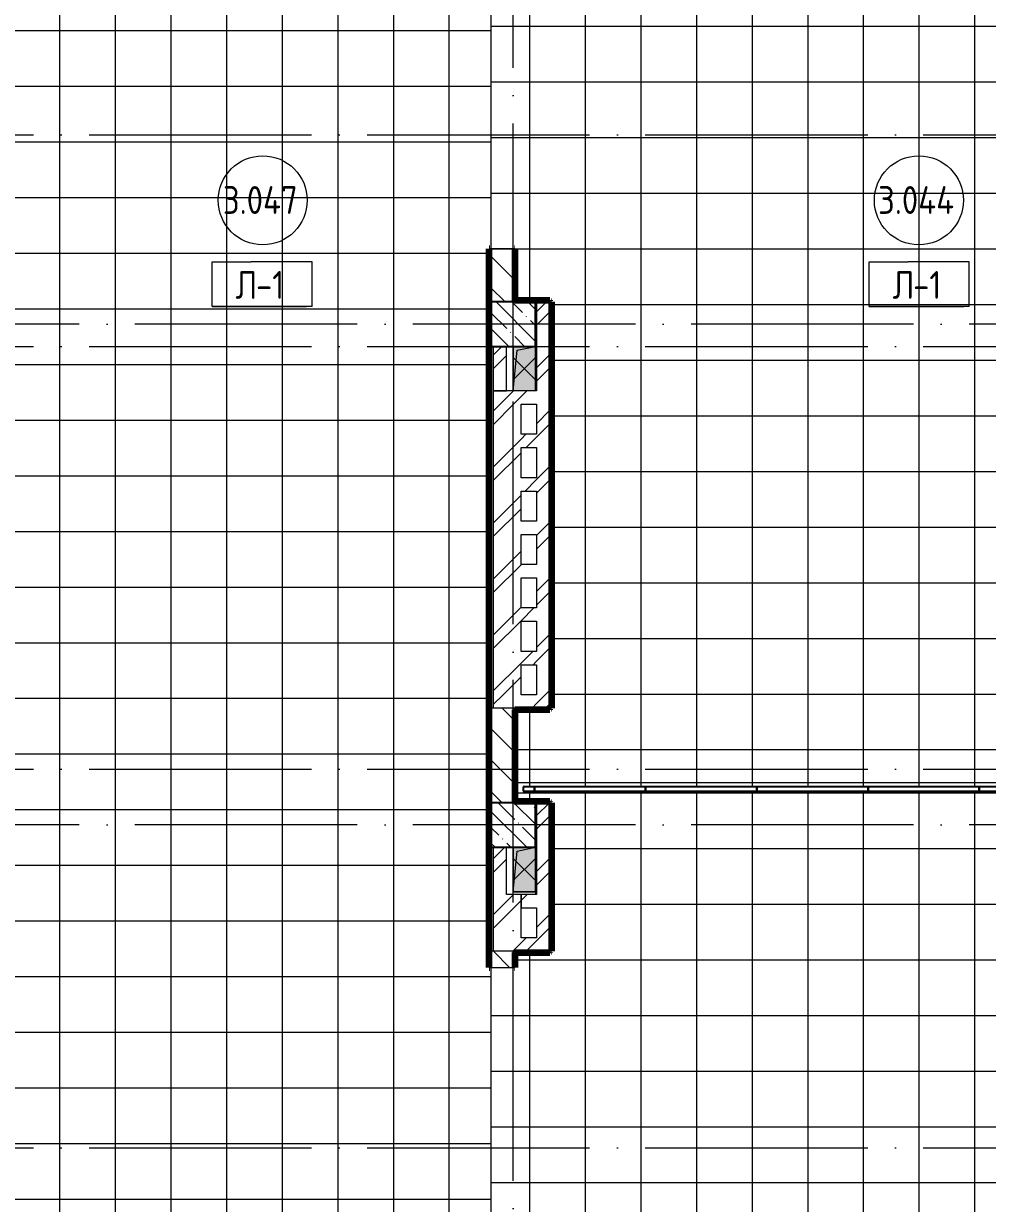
# Model space of a CAD drawing. Header units: millimetres. Extents: x 97 to 215964, y -4577 to 60645.
# Drawn here: x 199646 to 208311, y 18725 to 29325 of the extents above; entities that cross this region are included whole.
import ezdxf

# ---------------------------------------------------------------- set-up
doc = ezdxf.new("R2010")
doc.units = ezdxf.units.MM
doc.linetypes.add('ADSK_Линия сетки', pattern=[2500, 2000, -250, 0, -250])
for name, color, linetype, lineweight in [('A-AREA-____-IDEN', 2, 'Continuous', 20), ('A-DETL-GENF-OTLN', 92, 'Continuous', 9), ('A-FLOR-____-IDEN', 11, 'Continuous', 20), ('A-FLOR-____-OTLN', 192, 'Continuous', 9), ('A-FLOR-____-PATT', 8, 'Continuous', 9), ('A-GENM-____-MCUT', 13, 'Continuous', 9), ('A-GENM-____-OTLN', 13, 'Continuous', 9), ('A-WALL-____-MCUT', 113, 'Continuous', 9), ('A-WALL-____-PATT', 111, 'Continuous', 9), ('I-WALL-____-OTLN', 2, 'Continuous', 9), ('S-COLS-____-MCUT', 52, 'Continuous', 9), ('S-COLS-____-OTLN', 52, 'Continuous', 9), ('S-GRID-____-OTLN', 1, 'Continuous', 9)]:
    doc.layers.add(name, color=color, linetype=linetype, lineweight=lineweight)
doc.styles.add('GOST Common', font='GOST_Common.ttf', dxfattribs={"width": 0.9, "height": 250})
pattern_1 = [(45, (0, 0), (-251.4472, 251.4472), []), (45, (0, 381), (-251.4472, 251.4472), [])]
pattern_2 = [(135, (0, 0), (-141.42136, -141.42136), [])]

# ---------------------------------------------------------------- blocks, each defined once
blk = doc.blocks.new('BSC_Колонна _Прямоугольная - 400x400-V90-О_АИ_ПП_8_400_Целиком')
at = {"layer": 'S-COLS-____-OTLN', "lineweight": 5}
h = blk.add_hatch(dxfattribs=at)
h.set_pattern_fill('FP_100', color=256, style=0, pattern_type=2)
h.set_pattern_definition([(135, (-145249.98, -26625), (-142.5612, -142.5612), []), (135, (-145107.42, -26625), (-142.5612, -142.5612), [252.016, -50.403, 3.353, -47.05])])
h.paths.add_polyline_path([(-200, -200), (200, -200), (200, 200), (-200, 200), (-200, -120)])
at = {"layer": 'S-COLS-____-MCUT', "color": 130, "lineweight": 25}
for p, q in [((200, 200), (-200, 200)), ((-200, 200), (-200, -200)), ((200, -200), (200, 200)), ((-200, -200), (200, -200))]:
    blk.add_line(p, q, dxfattribs=at)
blk = doc.blocks.new('BSC_Колонна _Прямоугольная - 400x400-V92-О_АИ_ПП_8_400_Целиком')
at = {"layer": 'S-COLS-____-OTLN', "lineweight": 5}
h = blk.add_hatch(dxfattribs=at)
h.set_pattern_fill('FP_102', color=256, style=0, pattern_type=2)
h.set_pattern_definition([(135, (-145249.98, -22125), (-142.5612, -142.5612), []), (135, (-145107.42, -22125), (-142.5612, -142.5612), [252.016, -50.403, 3.353, -47.05])])
h.paths.add_polyline_path([(-200, -200), (200, -200), (200, 200), (-200, 200)])
at = {"layer": 'S-COLS-____-MCUT', "color": 130, "lineweight": 25}
for p, q in [((200, 200), (-200, 200)), ((-200, 200), (-200, -200)), ((200, -200), (200, 200)), ((-200, -200), (200, -200))]:
    blk.add_line(p, q, dxfattribs=at)
blk = doc.blocks.new('101_Трансформируемая перегородка - 101_Трансформируемая перегородка без двери-38025956-О_АИ_ПП_8_400_Целиком')
at = {"layer": 'A-GENM-____-MCUT', "color": 130, "lineweight": 25}
for p, q in [((100, 0), (0, 0)), ((0, 0), (0, -40)), ((100, -40), (100, 0)), ((100, 0), (100, -40)), ((1100, 0), (100, 0)), ((2100, 0), (1100, 0)), ((1100, 0), (1100, -40)), ((1100, -40), (1100, 0)), ((3100, 0), (2100, 0)), ((2100, 0), (2100, -40)), ((2100, -40), (2100, 0)), ((4100, 0), (3100, 0)), ((3100, 0), (3100, -40)), ((3100, -40), (3100, 0)), ((5100, 0), (4100, 0)), ((4100, 0), (4100, -40)), ((4100, -40), (4100, 0)), ((6100, 0), (5100, 0)), ((5100, 0), (5100, -40)), ((5100, -40), (5100, 0)), ((7100, 0), (6100, 0)), ((6100, 0), (6100, -40)), ((6100, -40), (6100, 0)), ((7100, -40), (7100, 0)), ((7200, 0), (7100, 0)), ((7100, 0), (7100, -40)), ((7200, -40), (7200, 0)), ((0, -40), (100, -40)), ((100, -40), (1100, -40)), ((1100, -40), (2100, -40)), ((2100, -40), (3100, -40)), ((3100, -40), (4100, -40)), ((4100, -40), (5100, -40)), ((5100, -40), (6100, -40)), ((6100, -40), (7100, -40)), ((7100, -40), (7200, -40))]:
    blk.add_line(p, q, dxfattribs=at)
blk = doc.blocks.new('0083_СОШ675_АР_R22_rvt-1-О_АИ_ПП_8_400_Целиком')
at = {"layer": 'A-WALL-____-PATT', "lineweight": 5}
h = blk.add_hatch(dxfattribs=at)
h.set_pattern_fill('FP_10', color=10, style=0, pattern_type=2)
h.set_pattern_definition(pattern_2)
h.paths.add_polyline_path([(145050, 26825), (145250, 26825), (145250, 27300), (145050, 27300), (145050, 26825)])
h.paths.add_polyline_path([(145050, 29800), (145250, 29800), (145250, 30925), (145050, 30925), (145050, 29800)])
h = blk.add_hatch(dxfattribs=at)
h.set_pattern_fill('FP_7', color=10, style=0, pattern_type=2)
h.set_pattern_definition(pattern_1)
h.paths.add_polyline_path([(145580, 23175), (145580, 26825), (145460, 26825), (145460, 23175)])
h = blk.add_hatch(dxfattribs=at)
h.set_pattern_fill('FP_7', color=10, style=0, pattern_type=2)
h.set_pattern_definition(pattern_1)
h.paths.add_polyline_path([(145190, 26025), (145190, 26425), (145070, 26425), (145070, 26025)])
h = blk.add_hatch(dxfattribs=at)
h.set_pattern_fill('FP_7', color=10, style=0, pattern_type=2)
h.set_pattern_definition(pattern_1)
h.paths.add_polyline_path([(145460, 25905), (145460, 26025), (145070, 26025), (145070, 25905), (145378, 25905)])
h = blk.add_hatch(dxfattribs=at)
h.set_pattern_fill('FP_7', color=10, style=0, pattern_type=2)
h.set_pattern_definition(pattern_1)
h.paths.add_polyline_path([(145070, 23295), (145320, 23295), (145320, 25905), (145070, 25905), (145070, 23574)])
h = blk.add_hatch(dxfattribs=at)
h.set_pattern_fill('FP_7', color=10, style=0, pattern_type=2)
h.set_pattern_definition(pattern_1)
h.paths.add_polyline_path([(145460, 25515), (145460, 25635), (145320, 25635), (145320, 25515), (145378, 25515)])
h = blk.add_hatch(dxfattribs=at)
h.set_pattern_fill('FP_7', color=10, style=0, pattern_type=2)
h.set_pattern_definition(pattern_1)
h.paths.add_polyline_path([(145320, 25125), (145460, 25125), (145460, 25245), (145320, 25245)])
h = blk.add_hatch(dxfattribs=at)
h.set_pattern_fill('FP_7', color=10, style=0, pattern_type=2)
h.set_pattern_definition(pattern_1)
h.paths.add_polyline_path([(145320, 24735), (145460, 24735), (145460, 24855), (145320, 24855)])
h = blk.add_hatch(dxfattribs=at)
h.set_pattern_fill('FP_7', color=10, style=0, pattern_type=2)
h.set_pattern_definition(pattern_1)
h.paths.add_polyline_path([(145320, 23955), (145460, 23955), (145460, 24075), (145320, 24075)])
h = blk.add_hatch(dxfattribs=at)
h.set_pattern_fill('FP_7', color=10, style=0, pattern_type=2)
h.set_pattern_definition(pattern_1)
h.paths.add_polyline_path([(145460, 23565), (145460, 23685), (145320, 23685), (145320, 23565), (145378, 23565)])
h = blk.add_hatch(dxfattribs=at)
h.set_pattern_fill('FP_7', color=10, style=0, pattern_type=2)
h.set_pattern_definition(pattern_1)
h.paths.add_polyline_path([(145460, 23175), (145460, 23295), (145070, 23295), (145070, 23175), (145378, 23175)])
h = blk.add_hatch(dxfattribs=at)
h.set_pattern_fill('FP_10', color=10, style=0, pattern_type=2)
h.set_pattern_definition(pattern_2)
h.paths.add_polyline_path([(145250, 22325), (145250, 23175), (145050, 23175), (145050, 22325)])
h = blk.add_hatch(dxfattribs=at)
h.set_pattern_fill('FP_7', color=10, style=0, pattern_type=2)
h.set_pattern_definition(pattern_1)
h.paths.add_polyline_path([(145580, 21110), (145580, 22325), (145460, 22325), (145460, 21110)])
h = blk.add_hatch(dxfattribs=at)
h.set_pattern_fill('FP_7', color=10, style=0, pattern_type=2)
h.set_pattern_definition(pattern_1)
h.paths.add_polyline_path([(145190, 21500), (145190, 21925), (145070, 21925), (145070, 21500)])
h = blk.add_hatch(dxfattribs=at)
h.set_pattern_fill('FP_7', color=10, style=0, pattern_type=2)
h.set_pattern_definition(pattern_1)
h.paths.add_polyline_path([(145320, 21110), (145320, 21500), (145070, 21500), (145070, 21110)])
h = blk.add_hatch(dxfattribs=at)
h.set_pattern_fill('FP_7', color=10, style=0, pattern_type=2)
h.set_pattern_definition(pattern_1)
h.paths.add_polyline_path([(145320, 21380), (145460, 21380), (145460, 21500), (145320, 21500)])
h = blk.add_hatch(dxfattribs=at)
h.set_pattern_fill('FP_7', color=10, style=0, pattern_type=2)
h.set_pattern_definition(pattern_1)
h.paths.add_polyline_path([(145250, 20990), (145580, 20990), (145580, 21110), (145070, 21110), (145070, 20990)])
h = blk.add_hatch(dxfattribs=at)
h.set_pattern_fill('FP_10', color=10, style=0, pattern_type=2)
h.set_pattern_definition(pattern_2)
h.paths.add_polyline_path([(145250, 17825), (145250, 18345), (145050, 18345), (145050, 17825)])
h.paths.add_polyline_path([(145050, 20845), (145250, 20845), (145250, 20990), (145050, 20990)])
at = {"layer": 'A-FLOR-____-OTLN', "color": 90}
for p, q in [((145250, 26030), (145250, 26425)), ((145250, 21500), (145250, 21525)), ((145450, 21525), (145450, 21500))]:
    blk.add_line(p, q, dxfattribs=at)
at = {"layer": 'A-WALL-____-MCUT', "color": 50, "lineweight": 13}
for p, q in [((145050, 27300), (145050, 26825)), ((145250, 27300), (145050, 27300)), ((145250, 26825), (145250, 27300)), ((145460, 26825), (145460, 26025)), ((145580, 26825), (145460, 26825)), ((145580, 23175), (145580, 26825)), ((145070, 26425), (145070, 26025)), ((145190, 26025), (145190, 26425)), ((145460, 26025), (145070, 26025)), ((145070, 26025), (145070, 25905)), ((145070, 26025), (145190, 26025)), ((145070, 25905), (145070, 23295)), ((145320, 25905), (145460, 25905)), ((145320, 25635), (145320, 25905)), ((145460, 25905), (145460, 25635)), ((145460, 25635), (145320, 25635)), ((145320, 25515), (145460, 25515)), ((145320, 25245), (145320, 25515)), ((145460, 25515), (145460, 25245)), ((145460, 25245), (145320, 25245)), ((145320, 25125), (145460, 25125)), ((145320, 24855), (145320, 25125)), ((145460, 25125), (145460, 24855)), ((145460, 24855), (145320, 24855)), ((145320, 24735), (145460, 24735)), ((145320, 24465), (145320, 24735)), ((145460, 24735), (145460, 24465)), ((145460, 24465), (145320, 24465)), ((145320, 24345), (145460, 24345)), ((145320, 24075), (145320, 24345)), ((145460, 24345), (145460, 24075)), ((145460, 24075), (145320, 24075)), ((145320, 23685), (145320, 23955)), ((145320, 23955), (145460, 23955)), ((145460, 23955), (145460, 23685)), ((145460, 23685), (145320, 23685)), ((145320, 23295), (145320, 23565)), ((145320, 23565), (145460, 23565)), ((145460, 23565), (145460, 23295)), ((145070, 23295), (145070, 23175)), ((145460, 23295), (145320, 23295)), ((145050, 23175), (145050, 22325)), ((145070, 23175), (145050, 23175)), ((145250, 22325), (145250, 23175)), ((145250, 23175), (145460, 23175)), ((145460, 23175), (145580, 23175)), ((145460, 22325), (145460, 21500)), ((145580, 22325), (145460, 22325)), ((145580, 21110), (145580, 22325)), ((145070, 21925), (145070, 21500)), ((145190, 21500), (145190, 21925)), ((145070, 21500), (145070, 21110)), ((145320, 21500), (145190, 21500)), ((145460, 21500), (145320, 21500)), ((145320, 21500), (145320, 21380)), ((145320, 21110), (145320, 21500)), ((145320, 21380), (145460, 21380)), ((145460, 21380), (145460, 21110)), ((145070, 21110), (145070, 20990)), ((145460, 21110), (145320, 21110)), ((145580, 20990), (145580, 21110)), ((145050, 20990), (145050, 20845)), ((145070, 20990), (145050, 20990)), ((145250, 20990), (145580, 20990)), ((145250, 20845), (145250, 20990)), ((145050, 20845), (145250, 20845))]:
    blk.add_line(p, q, dxfattribs=at)
at = {"layer": 'A-WALL-____-MCUT', "color": 10, "lineweight": 5}
for p, q in [((145250, 23175), (145070, 23175)), ((145250, 20990), (145070, 20990))]:
    blk.add_line(p, q, dxfattribs=at)
at = {"layer": 'A-GENM-____-OTLN', "color": 90, "lineweight": 9, "rotation": 180}
blk.add_blockref('101_Трансформируемая перегородка - 101_Трансформируемая перегородка без двери-38025956-О_АИ_ПП_8_400_Целиком', (152540, 22428), dxfattribs=at)
at = {"layer": 'S-COLS-____-OTLN', "color": 90, "lineweight": 9}
for name, p in [('BSC_Колонна _Прямоугольная - 400x400-V90-О_АИ_ПП_8_400_Целиком', (145250, 26625)), ('BSC_Колонна _Прямоугольная - 400x400-V92-О_АИ_ПП_8_400_Целиком', (145250, 22125))]:
    blk.add_blockref(name, p, dxfattribs=at)
blk = doc.blocks.new('MiraCad_GMd_-Ut_TaskBox_FormHorizon - MiraCad_GMd_-Ut_TaskBox_FormHorizon-3364672-О_АИ_ПП_8_400_Целиком')
at = {"layer": 'A-DETL-GENF-OTLN', "lineweight": 18}
for points in [[(-100, -200), (-65, 165), (100, 200), (-100, 200)], [(100, -200), (100, 200), (-100, 200), (-100, -200), (100, -200)]]:
    blk.add_hatch(color=256, dxfattribs=at).paths.add_polyline_path(points)
at = {"layer": 'A-DETL-GENF-OTLN', "color": 7}
for p, q in [((-100, 200), (-100, -200)), ((-100, 200), (-100, -200)), ((-100, -200), (-65, 165)), ((-100, -200), (-65, 165)), ((-65, 165), (100, 200)), ((-65, 165), (100, 200)), ((100, 200), (100, -200))]:
    blk.add_line(p, q, dxfattribs=at)
at = {"layer": 'A-GENM-____-OTLN', "color": 170, "lineweight": 18}
for p, q in [((-100, 200), (-100, -200)), ((100, -200), (100, 200)), ((100, 100), (-100, -100)), ((-100, 100), (100, -100))]:
    blk.add_line(p, q, dxfattribs=at)
blk = doc.blocks.new('MiraCad_GMd_-Ut_TaskBox_FormHorizon - MiraCad_GMd_-Ut_TaskBox_FormHorizon-V140-О_АИ_ПП_8_400_Целиком')
at = {"layer": 'A-DETL-GENF-OTLN', "lineweight": 18}
for points in [[(-100, -200), (-65, 165), (100, 200), (-100, 200), (-100, -105)], [(28, -200), (100, -200), (100, 200), (-100, 200), (-100, -200)]]:
    blk.add_hatch(color=256, dxfattribs=at).paths.add_polyline_path(points)
at = {"layer": 'A-DETL-GENF-OTLN', "color": 7}
for p, q in [((-100, 200), (-100, -200)), ((-100, 200), (-100, -200)), ((-100, -200), (-65, 165)), ((-100, -200), (-65, 165)), ((-65, 165), (100, 200)), ((-65, 165), (100, 200)), ((100, 200), (100, -200)), ((100, -200), (-100, -200))]:
    blk.add_line(p, q, dxfattribs=at)
at = {"layer": 'A-GENM-____-OTLN', "color": 170, "lineweight": 18}
for p, q in [((-100, 200), (-100, -200)), ((100, -200), (100, 200)), ((100, 100), (-100, -100)), ((-100, 100), (100, -100)), ((-100, -200), (100, -200))]:
    blk.add_line(p, q, dxfattribs=at)
blk = doc.blocks.new('0083_СОШ675_ВК_R22_rvt-1-О_АИ_ПП_8_400_Целиком')
at = {"layer": 'A-GENM-____-OTLN', "color": 170, "lineweight": 18}
for name, p in [('MiraCad_GMd_-Ut_TaskBox_FormHorizon - MiraCad_GMd_-Ut_TaskBox_FormHorizon-3364672-О_АИ_ПП_8_400_Целиком', (145350, 26225)), ('MiraCad_GMd_-Ut_TaskBox_FormHorizon - MiraCad_GMd_-Ut_TaskBox_FormHorizon-V140-О_АИ_ПП_8_400_Целиком', (145350, 21725))]:
    blk.add_blockref(name, p, dxfattribs=at)
blk = doc.blocks.new('ADSK_Марка_Перекрытие - Типоразмер_ADSK_Марка-158127-О_АИ_ПП_8_400_Целиком')
at = {"layer": 'A-FLOR-____-IDEN'}
for p, q in [((-4.5, 4), (-1, 4)), ((-4.5, 0), (-4.5, 4)), ((4.5, 4), (-1, 4)), ((4.5, 0), (4.5, 4)), ((4.5, 0), (-4.5, 0)), ((-4.5, 0), (4, 0))]:
    blk.add_line(p, q, dxfattribs=at)
blk = doc.blocks.new('ADSK_Марка_Помещение_ОдноЗначение - Номер-159740-О_АИ_ПП_8_400_Целиком')
at = {"layer": 'A-AREA-____-IDEN'}
blk.add_circle((0, 0), 4, dxfattribs=at)

msp = doc.modelspace()

# ---------------------------------------------------------------- hatches: boundary and pattern name
at = {"layer": 'A-FLOR-____-PATT'}
h = msp.add_hatch(dxfattribs=at)
h.set_pattern_fill('FP_206', color=256, style=0, pattern_type=2)
h.set_pattern_definition([(270, (201472.87, 27262.5), (500, 3e-14), []), (0, (201472.87, 27262.5), (0, 500), [])])
h.paths.add_polyline_path([(197924.802038, 37392.628452), (197923.387824, 37392.628452), (197924.667312, 37391.10716)])
h.paths.add_polyline_path([(197788.192734, 37236.941352), (197788.011005, 37237.629401), (197788.011005, 37236.947612)])
h.paths.add_polyline_path([(197767.887824, 37235.622618), (197772.974177, 37236.445886), (197767.024761, 37236.184575)])
h.paths.add_polyline_path([(197611.611796, 37385.366863), (197611.387824, 37392.628452), (197610.973611, 37392.628452), (197611.193323, 37390.128452)])
h.paths.add_polyline_path([(199410.387824, 13382.982684), (199410.387824, 13381.56847), (199412.887824, 13382.761283)])
h.paths.add_polyline_path([(199566.074924, 13246.37338), (199565.386875, 13246.191651), (199565.918382, 13241.828751)])
h.paths.add_polyline_path([(199417.649412, 13069.792442), (199420.195401, 13069.193404), (199415.100951, 13069.56847)])
h.paths.add_polyline_path([(200402.52062, 12800), (203832.865903, 12800.657374), (203832.865903, 18345), (203847.865903, 18345), (203847.865903, 20845), (203832.865903, 20845), (203832.865903, 27299.999414), (203847.865903, 27299.999414), (203847.700658, 29799.999414), (203832.865903, 29799.999414), (203832.865903, 36649.999414), (203847.865903, 36649.999414), (203847.865903, 39149.999414), (203832.865903, 39149.999414), (203832.865903, 42694.998706), (203847.865903, 42694.998706), (203847.865903, 43944.998706), (203832.865903, 43944.998706), (203832.865903, 45324.968424), (199262.887824, 45324.968424), (199262.887824, 39459.99902), (199247.865903, 39459.99902), (199247.887824, 38359.99902), (199262.887824, 38359.99902), (199262.887824, 37555.15091), (199257.887824, 37555.15091), (199257.887824, 37545.151496), (199247.887824, 37545.151496), (199247.865903, 37540.151496), (198019.022324, 37540.151496), (198019.022324, 37535.151496), (197925.387824, 37535.151496), (197924.762891, 37382.820875), (197918.31036, 37348.891829), (197916.481042, 37342.038512), (197911.046857, 37328.878452), (197903.767744, 37314.878452), (197895.349741, 37300.680243), (197890.198852, 37294.711504), (197884.02089, 37286.885628), (197876.471608, 37279.64838), (197869.791653, 37273.155406), (197860.792223, 37266.447853), (197853.6891, 37261.142265), (197843.584632, 37255.440693), (197833.330333, 37249.835547), (197823.933711, 37245.623996), (197823.117216, 37246.310615), (197798.072595, 37238.660313), (197777.949415, 37236.03967), (197757.717507, 37236.044177), (197734.74592, 37239.269516), (197712.398771, 37245.409992), (197697.092052, 37252.610278), (197673.981369, 37266.522558), (197665.983996, 37274.081281), (197645.576797, 37293.809186), (197639.398835, 37303.564741), (197626.901043, 37324.254361), (197614.544651, 37362.443681), (197611.727947, 37378.612398), (197610.387824, 37508.454365), (197610.387824, 37535.151496), (197516.753324, 37535.151496), (197516.753324, 37540.151496), (195512.887824, 37540.151496), (195512.887824, 33539.968424), (199247.887824, 33539.968424), (199247.887824, 33534.968424), (199257.887824, 33534.968424), (199257.887824, 33524.968424), (199262.887824, 33524.967838), (199262.887824, 32015.000398), (199047.865903, 32015.000398), (199047.887824, 30515.000398), (199262.887824, 30513.97172), (199262.887824, 28124.296143), (199257.887824, 28124.296143), (199257.887824, 28114.296143), (199247.887824, 28114.296143), (199247.865903, 28109.296143), (195687.865903, 28109.296143), (195687.865903, 27787.500586), (195682.865903, 27787.500586), (195682.865903, 27777.500586), (195672.865903, 27777.500586), (195672.399768, 27772.500586), (195562.888824, 27772.500586), (195562.888824, 27787.5), (195497.866903, 27787.5), (195497.887824, 25674.999986), (195512.888824, 25674.999986), (195512.888824, 25640.000161), (199257.887824, 25640.000161), (199257.887824, 25625.000161), (199262.887824, 25624.986828), (199262.887824, 24992.999575), (199247.865903, 24992.999575), (199247.887824, 23892.999575), (199262.887824, 23892.999575), (199262.887824, 23215.119334), (199247.865903, 23215.119334), (199247.865903, 23154.166194), (199047.865903, 23154.166194), (199047.865903, 22229.166194), (199247.865903, 22229.166194), (199247.887824, 22115.119334), (199262.887824, 22115.119334), (199262.887824, 21113.999393), (199247.865903, 21113.999393), (199247.887824, 20013.999393), (199262.887824, 20013.999393), (199262.887824, 18423.996862), (199247.865903, 18423.996862), (199247.887824, 17323.996862), (199262.887824, 17323.996862), (199262.887824, 13477.20297), (199267.887824, 13477.20297), (199267.887824, 13383.56847), (199420.195401, 13382.943537), (199454.124447, 13376.491006), (199460.977764, 13374.661688), (199474.137824, 13369.227503), (199488.137824, 13361.948389), (199502.336033, 13353.530387), (199508.304772, 13348.379498), (199516.130648, 13342.201536), (199523.367896, 13334.652254), (199529.86087, 13327.972298), (199536.568423, 13318.972869), (199541.874011, 13311.869746), (199547.575582, 13301.765278), (199553.180729, 13291.510979), (199557.39228, 13282.114357), (199556.435004, 13282.114357), (199564.355962, 13256.253241), (199566.972099, 13236.238787), (199566.972099, 13215.898153), (199563.919042, 13193.695589), (199557.606284, 13170.579417), (199550.405998, 13155.272698), (199536.493717, 13132.162015), (199528.934995, 13124.164642), (199509.207089, 13103.757443), (199499.451535, 13097.579481), (199478.761915, 13085.081689), (199440.572595, 13072.725297), (199424.403878, 13069.908593), (199410.387824, 13068.56847), (199267.887824, 13068.56847), (199267.887824, 12974.93397), (199262.887824, 12974.93397), (199262.887824, 12800)])
h.paths.add_polyline_path([(199450.806364, 13111.353879), (199471.632785, 13120.555472), (199480.003322, 13126.396256), (199477.961369, 13126.223599), (199451.866281, 13111.941688)])
h.paths.add_polyline_path([(199381.420424, 13109.302634), (199378.950723, 13110.802007), (199381.182491, 13109.378018)])
h.paths.add_polyline_path([(199449.969864, 13111.941688), (199477.480571, 13124.725245), (199458.332911, 13114.340559), (199450.634186, 13112.133905)])
h.paths.add_polyline_path([(199326.267244, 13139.447889), (199322.442737, 13144.818223), (199324.836966, 13141.311863)])
h.paths.add_polyline_path([(199316.241162, 13153.470636), (199319.894284, 13147.753292), (199316.672604, 13152.828382)])
h.paths.add_polyline_path([(199304.159371, 13173.403647), (199303.022228, 13177.075399), (199304.061877, 13173.642867)])
h.paths.add_polyline_path([(199524.462517, 13180.387444), (199528.606115, 13193.187148), (199525.246971, 13182.864978), (199524.537222, 13180.623383)])
h.paths.add_polyline_path([(199561.991207, 13187.86265), (199564.321966, 13195.883699), (199563.045551, 13192.671369), (199562.617292, 13190.718139)])
h.paths.add_polyline_path([(199560.245341, 13181.557037), (199561.991207, 13187.86265), (199560.570982, 13185.59508)])
h.paths.add_polyline_path([(199430.519365, 13195.574533), (199428.95827, 13195.574533), (199430.314162, 13195.52916)])
h.paths.add_polyline_path([(199412.887824, 13190.503663), (199430.519365, 13193.999847), (199416.47194, 13191.247251)])
h.paths.add_polyline_path([(199383.449713, 13205.62177), (199382.75014, 13208.66847), (199382.75014, 13207.11843)])
h.paths.add_polyline_path([(199442.325936, 13246.51517), (199443.025508, 13243.46847), (199443.025508, 13245.01851)])
h.paths.add_polyline_path([(199444.75148, 13244.46496), (199431.284315, 13256.42956), (199439.093423, 13249.837312), (199443.887824, 13245.194974)])
h.paths.add_polyline_path([(199437.923755, 13201.032539), (199446.158209, 13212.921963), (199448.201287, 13224.1522), (199447.481747, 13234.275465), (199447.481747, 13229.833749), (199447.01629, 13218.167755), (199443.887824, 13210.020574), (199437.967351, 13201.11595)])
h.paths.add_polyline_path([(199531.144628, 13201.745631), (199533.665905, 13212.989197), (199531.213738, 13202.061308)])
h.paths.add_polyline_path([(199387.105114, 13249.675605), (199396.817379, 13256.562407), (199393.707276, 13255.253673), (199387.296508, 13249.837312)])
h.paths.add_polyline_path([(199381.024168, 13207.67198), (199378.087824, 13226.06847), (199379.791835, 13238.206915), (199381.887824, 13242.116366), (199378.403928, 13234.686091), (199377.574361, 13227.98474), (199378.293901, 13217.861476), (199380.75716, 13208.66847)])
h.paths.add_polyline_path([(199566.711214, 13225.02036), (199567.199526, 13227.267866), (199566.57039, 13231.154823), (199566.57039, 13225.199617)])
h.paths.add_polyline_path([(199412.887824, 13261.633277), (199395.256284, 13258.137094), (199409.303709, 13260.889689)])
h.paths.add_polyline_path([(199430.688771, 13256.855398), (199418.372039, 13260.896054), (199422.467351, 13260.06226), (199430.590381, 13256.888188)])
h.paths.add_polyline_path([(199528.739274, 13258.330232), (199525.461267, 13269.363967), (199528.154288, 13259.965212), (199528.606115, 13258.702398)])
h.paths.add_polyline_path([(199501.481597, 13309.045593), (199500.938682, 13310.825077), (199500.517879, 13310.825077)])
h.paths.add_polyline_path([(199311.756937, 13292.034135), (199314.820301, 13295.283593), (199312.347152, 13292.823258)])
h.paths.add_polyline_path([(199340.009979, 13321.796052), (199361.195154, 13332.698369), (199373.449204, 13340.195252), (199354.142864, 13331.581468), (199345.772326, 13325.740684), (199340.954564, 13322.442671)])
h.paths.add_polyline_path([(199342.353594, 13323.150509), (199356.458804, 13332.156582), (199371.840592, 13339.047949), (199371.840592, 13338.174885), (199343.123656, 13323.542876)])
h.paths.add_polyline_path([(199480.003322, 13326.513911), (199462.801865, 13335.934066), (199472.478543, 13330.451214), (199478.541386, 13326.885001)])
h.paths.add_polyline_path([(199467.190833, 13333.996392), (199466.695959, 13335.239104), (199466.751657, 13334.283196)])
h.paths.add_polyline_path([(199451.731204, 13340.497378), (199449.72818, 13340.421172), (199450.634186, 13340.732142)])
h.paths.add_polyline_path([(199436.330641, 13343.923467), (199436.330641, 13344.504488), (199433.573646, 13344.394384)])
h.paths.add_polyline_path([(199427.652442, 13345.405773), (199427.435108, 13346.06847), (199424.291558, 13345.96593)])
h.paths.add_polyline_path([(195497.865903, 36525), (195497.887824, 36525), (195497.865903, 36925)])
h.paths.add_polyline_path([(197727.414434, 37240.911966), (197729.682004, 37241.025069), (197727.414434, 37242.445294), (197724.123516, 37242.426986), (197727.226166, 37240.998637)])
h.paths.add_polyline_path([(197800.149586, 37274.277002), (197811.183321, 37277.555008), (197801.784566, 37274.861988)])
h.paths.add_polyline_path([(197701.922159, 37288.997564), (197698.672701, 37292.060928), (197701.133036, 37289.58778)])
h.paths.add_polyline_path([(197672.160243, 37317.250606), (197661.257926, 37338.435781), (197653.761042, 37350.689832), (197662.374827, 37331.383491), (197668.215611, 37323.012953), (197671.513624, 37318.195192)])
h.paths.add_polyline_path([(197670.805785, 37319.594221), (197661.799712, 37333.699432), (197654.908345, 37349.081219), (197655.781409, 37349.081219), (197670.413419, 37320.364283)])
h.paths.add_polyline_path([(197868.333266, 37323.012953), (197877.753421, 37340.214411), (197872.270568, 37330.537733), (197868.704355, 37324.47489)])
h.paths.add_polyline_path([(197875.815746, 37335.825443), (197877.058458, 37336.320317), (197876.10255, 37336.264618)])
h.paths.add_polyline_path([(197882.316732, 37351.285072), (197882.240526, 37353.288096), (197882.551496, 37352.38209)])
h.paths.add_polyline_path([(197788.334524, 37360.69034), (197785.287824, 37359.990768), (197788.116333, 37360.588353)])
h.paths.add_polyline_path([(197786.284315, 37358.264796), (197798.248914, 37371.731961), (197791.656666, 37363.922853), (197787.743206, 37359.990768)])
h.paths.add_polyline_path([(197744.280689, 37364.345741), (197737.359906, 37374.184824), (197738.702621, 37370.947903), (197744.118982, 37364.537136)])
h.paths.add_polyline_path([(197767.887824, 37354.745144), (197777.658923, 37355.953629), (197771.653103, 37355.534529), (197759.987109, 37355.999985), (197751.839928, 37359.128452), (197759.270203, 37355.644556), (197765.971555, 37354.814989), (197767.073775, 37354.774815)])
h.paths.add_polyline_path([(197803.452631, 37390.128452), (197802.697279, 37390.163738), (197802.709043, 37393.712567)])
h.paths.add_polyline_path([(197798.381761, 37407.759992), (197798.381761, 37406.198897), (197798.432959, 37407.528452)])
h.paths.add_polyline_path([(197798.674752, 37372.327505), (197802.715408, 37384.644237), (197802.955413, 37393.827267), (197799.956448, 37407.759992), (197802.685246, 37393.827267), (197801.881614, 37380.548925), (197798.808374, 37372.728452)])
h.paths.add_polyline_path([(197747.441124, 37419.566563), (197750.487824, 37420.266136), (197748.617667, 37420.116506)])
h.paths.add_polyline_path([(197882.602415, 37428.046992), (197873.400822, 37448.873412), (197867.560038, 37457.24395), (197867.732696, 37455.201996), (197882.014606, 37429.106908)])
h.paths.add_polyline_path([(197792.923755, 37415.164383), (197781.034332, 37423.398836), (197769.804094, 37425.441915), (197759.68083, 37424.722375), (197764.122545, 37424.722375), (197775.788539, 37424.256918), (197783.93572, 37421.128452), (197792.840344, 37415.207978)])
h.paths.add_polyline_path([(197651.121988, 37421.595852), (197652.621361, 37424.065553), (197651.197372, 37421.833785)])
h.paths.add_polyline_path([(197882.014606, 37427.210491), (197869.231049, 37454.721199), (197879.615736, 37435.573539), (197881.77257, 37428.046992)])
h.paths.add_polyline_path([(197681.267244, 37476.749032), (197686.637577, 37480.573539), (197683.131217, 37478.179309)])
h.paths.add_polyline_path([(197695.28999, 37486.775114), (197689.572646, 37483.121992), (197694.647736, 37486.343672)])
h.paths.add_polyline_path([(197715.223001, 37498.856905), (197718.894753, 37499.994048), (197715.462221, 37498.954399)])
h.paths.add_polyline_path([(197813.568851, 37501.703145), (197802.871404, 37505.394915), (197811.091317, 37502.487599), (197813.332911, 37501.77785)])
h.paths.add_polyline_path([(197792.210663, 37508.385255), (197780.863589, 37510.92016), (197791.894987, 37508.454365)])
h = msp.add_hatch(dxfattribs=at)
h.set_pattern_fill('FP_193', color=256, style=0, pattern_type=2)
h.set_pattern_definition([(0, (207697.87, 27301.37), (0, 500), []), (90, (207697.87, 27301.37), (-500, 3e-14), [])])
h.paths.add_polyline_path([(204062.700658, 22502.72999), (211325.865903, 22502.72999), (211325.865903, 23000.004543), (211330.865903, 23000.430228), (211330.865903, 23010.004543), (211340.865903, 23010.004543), (211340.865903, 23015.004543), (211532.865903, 23015.004543), (211532.865903, 26410.000586), (211340.865903, 26410.000586), (211340.865903, 26415.000586), (211330.865903, 26415.000586), (211330.865903, 26425), (211325.865903, 26425), (211325.865903, 27400.11992), (211330.865903, 27400.11992), (211330.865903, 27410.11992), (211340.865903, 27410.11992), (211340.865903, 27415.11992), (211532.887824, 27415.11992), (211532.887824, 30910.000586), (211347.887824, 30910.000586), (211347.865903, 30915.000586), (211337.887824, 30915.000586), (211337.887824, 30925), (211332.887824, 30925), (211332.887824, 31325.239253), (211337.887824, 31326.108881), (211337.887824, 31335.239253), (211347.887824, 31335.239253), (211347.887824, 31340.239253), (211532.887824, 31340.239253), (211532.887824, 32024.999414), (204392.865903, 32024.999414), (204392.865903, 30925.000586), (204387.865903, 30925.000586), (204387.865903, 30915.000586), (204377.865903, 30915.000586), (204377.865903, 30910.000586), (204062.887824, 30910.000586), (204062.887824, 29799.999414), (204047.887824, 29800.074152), (204047.700658, 29799.999414), (203847.865903, 29799.999414), (203847.865903, 27299.999414), (204047.700658, 27299.967876), (204047.887824, 27299.999414), (204062.887824, 27299.999414), (204062.887824, 26840.000586), (204377.887824, 26840.000586), (204378.874311, 26835.000586), (204387.887824, 26835.000586), (204387.887824, 26825.000586), (204392.887824, 26824.136654), (204392.887824, 23175.001172), (204387.887824, 23174.031837), (204387.887824, 23165.001172), (204377.887824, 23165.001172), (204377.865903, 23160.001172), (204062.700658, 23160.001172), (204062.700658, 22533.317087)])
h.paths.add_polyline_path([(204377.865903, 23175.001172), (204377.887824, 23175.021029), (204377.865903, 23175.010808)])
h.paths.add_polyline_path([(211347.85569, 26425.000586), (211347.865903, 26425.000586), (211347.865903, 26825), (211340.865903, 26825), (211340.865903, 26425.000586)])
h.paths.add_polyline_path([(211532.887824, 32064.999414), (211532.887824, 32099.999414), (204392.865903, 32099.999414), (204392.865903, 32064.999414), (211447.888824, 32064.999414)])
h = msp.add_hatch(dxfattribs=at)
h.set_pattern_fill('FP_192', color=256, style=0, pattern_type=2)
h.set_pattern_definition([(0, (207697.87, 17913.87), (0, 500), []), (90, (207697.87, 17913.87), (-500, 3e-14), [])])
h.paths.add_polyline_path([(209206.839678, 13340.004543), (211325.887824, 13340.004543), (211325.887824, 13720.73942), (211330.887824, 13720.73942), (211330.887824, 13730.73942), (211340.887824, 13730.73942), (211340.887824, 13735.73942), (211532.887824, 13735.73942), (211532.887824, 17409.996629), (211340.887824, 17409.996629), (211340.887824, 17419.996629), (211325.887824, 17419.996629), (211325.887824, 18550.000586), (211330.887824, 18550.000586), (211330.887824, 18560.000586), (211340.887824, 18560.000586), (211340.887824, 18565.000586), (211532.865903, 18565.000586), (211532.865903, 21910), (211340.887824, 21910), (211340.887824, 21915), (211330.887824, 21915), (211330.887824, 21925), (211325.887824, 21925), (211325.865903, 22427.72999), (204137.887824, 22427.72999), (204137.887824, 22467.72999), (211325.865903, 22467.72999), (211325.865903, 22502.72999), (204062.700658, 22502.72999), (204062.700658, 22340.000586), (204377.865903, 22340.000586), (204377.865903, 22335.000586), (204387.865903, 22335.000586), (204387.865903, 22325.000586), (204392.865903, 22324.13791), (204392.865903, 20990), (204387.865903, 20990), (204387.865903, 20980), (204377.865903, 20980), (204377.227867, 20975), (204062.865903, 20975), (204062.865903, 20845), (203847.865903, 20845), (203847.887824, 18345), (204062.865903, 18345), (204062.865903, 17840.000586), (204247.865903, 17840.000586), (204248.254748, 17835.000586), (204257.865903, 17835.000586), (204257.865903, 17825.000586), (204262.865903, 17825.000586), (204262.865903, 17430.001172), (204377.887824, 17430.001172), (204377.887824, 17425.001172), (204387.887824, 17425.001172), (204387.887824, 17415.001172), (204392.887824, 17415), (204392.887824, 15344.997215), (204387.887824, 15344.997215), (204387.869322, 15334.997215), (204377.887824, 15334.997215), (204377.633416, 15329.997215), (204062.887824, 15329.997215), (204062.887824, 13934.999414), (204357.887824, 13934.999414), (204358.387824, 13929.999414), (204367.887824, 13929.999414), (204367.887824, 13919.999414), (204372.887824, 13919.999414), (204372.887824, 13340.004543), (205432.865903, 13340.004543), (205433.560082, 13635.11992), (205437.865903, 13635.11992), (205437.865903, 13645.11992), (205447.865903, 13645.11992), (205447.865903, 13650.11992), (206347.865903, 13650.11992), (206347.865903, 13645.11992), (206357.865903, 13645.11992), (206357.865903, 13635.11992), (206362.865903, 13634.187628), (206362.865903, 13340.004543), (206691.319947, 13340.004543)])
h.paths.add_polyline_path([(204377.887824, 15344.997215), (204377.843981, 15345), (204377.869273, 15344.997215)])
h.paths.add_polyline_path([(204247.843981, 17415.001172), (204247.865903, 17415.001172), (204247.843981, 17424.993865)])
h.paths.add_polyline_path([(211347.861456, 17424.996629), (211347.865903, 17425), (211347.865903, 17825), (211340.887824, 17825), (211340.887824, 17424.996629), (211345.516473, 17424.996629)])
h.paths.add_polyline_path([(211547.865903, 17424.996629), (211547.865903, 17424.999414), (211537.99754, 17424.999414)])
h.paths.add_polyline_path([(211347.843981, 21925), (211347.843981, 22325), (211340.865903, 22325), (211340.887824, 21925)])
at = {"layer": 'A-WALL-____-PATT'}
h = msp.add_hatch(color=7, dxfattribs=at)
h.paths.add_polyline_path([(203837.865903, 26724.296143), (203847.865903, 26724.296143), (203847.865903, 27299.999414), (203837.865903, 27299.999414), (203837.865903, 26825)])
h.paths.add_polyline_path([(203847.865903, 29799.999414), (203847.865903, 36649.999414), (203837.865903, 36649.999414), (203837.865903, 29799.999414)])
h.paths.add_polyline_path([(203847.865903, 39149.999414), (203847.865903, 42694.998706), (203837.865903, 42694.998706), (203837.865903, 39149.999414)])
h.paths.add_polyline_path([(203837.865903, 43944.998706), (203847.865903, 43944.998706), (203847.865903, 45324.96901), (203837.865903, 45324.96901), (203837.865903, 44091.271895)])
h = msp.add_hatch(color=7, dxfattribs=at)
h.paths.add_polyline_path([(204057.887824, 26825.000586), (204057.887824, 27299.999414), (204047.887824, 27299.999414), (204047.887824, 26825.000586)])
h.paths.add_polyline_path([(204047.887824, 29799.999414), (204057.887824, 29799.999414), (204057.887824, 30925), (204047.88841, 30925)])
for points in [[(204175.800216, 26825.000586), (204377.887824, 26825.000586), (204377.887824, 26835.000586), (204057.887824, 26835.000586), (204057.887824, 26825.000586)], [(204387.887824, 23165.001172), (204387.887824, 26835.000586), (204377.887824, 26835.000586), (204377.887824, 23165.001172)], [(204057.700658, 22325.000586), (204057.700658, 23175.001172), (204047.700658, 23175.001172), (204047.700658, 22325.000586)], [(204377.887824, 23165.001172), (204377.887824, 23175.001172), (204057.700658, 23175.001172), (204057.700658, 23165.001172), (204175.800216, 23165.001172)], [(204175.800216, 22325.000586), (204377.865903, 22325.000586), (204377.865903, 22335.000586), (204057.700658, 22335.000586), (204057.700658, 22325.000586)], [(204377.865903, 20990), (204387.865903, 20990), (204387.865903, 22335.000586), (204377.865903, 22335.000586), (204377.865903, 21619.562421)], [(204057.865903, 20980), (204387.865903, 20980), (204387.865903, 20990), (204057.865903, 20990)]]:
    msp.add_hatch(color=7, dxfattribs=at).paths.add_polyline_path(points)
h = msp.add_hatch(color=7, dxfattribs=at)
h.paths.add_polyline_path([(203847.865903, 12800.000586), (203847.865903, 18345), (203837.865903, 18345), (203837.865903, 12800.000586)])
h.paths.add_polyline_path([(203847.865903, 20845), (203847.865903, 26724.296143), (203837.865903, 26724.296143), (203837.865903, 20845)])
h = msp.add_hatch(color=7, dxfattribs=at)
h.paths.add_polyline_path([(204057.865903, 17835.000586), (204057.865903, 18345), (204047.865903, 18345), (204047.865903, 17835.000586)])
h.paths.add_polyline_path([(204057.865903, 20845), (204057.865903, 20990), (204047.865903, 20990), (204047.865903, 20845)])

# ---------------------------------------------------------------- linework, layer by layer
at = {"layer": 'A-FLOR-____-OTLN'}
for p, q in [((203847.865903, 29799.999414), (203847.865903, 27299.999414)), ((211325.865903, 22502.72999), (204062.700658, 22502.72999)), ((203847.865903, 20845), (203847.865903, 18345))]:
    msp.add_line(p, q, dxfattribs=at)
at = {"layer": 'A-WALL-____-MCUT', "color": 7}
for p, q in [((203837.865903, 27299.999414), (203837.865903, 20845)), ((203847.865903, 27299.999414), (203837.865903, 27299.999414)), ((203847.865903, 26825), (203847.865903, 27299.999414)), ((204057.887824, 27299.999414), (204047.887824, 27299.999414)), ((204047.887824, 27299.999414), (204047.887824, 26825.000586)), ((204057.887824, 26835.000586), (204057.887824, 27299.999414)), ((204387.887824, 26835.000586), (204057.887824, 26835.000586)), ((204247.865903, 26825.000586), (204377.887824, 26825.000586)), ((204377.887824, 26825.000586), (204377.887824, 23175.001172)), ((204387.887824, 23165.001172), (204387.887824, 26835.000586)), ((203847.865903, 22325), (203847.865903, 26425)), ((204377.887824, 23175.001172), (204047.700658, 23175.001172)), ((204047.700658, 23175.001172), (204047.700658, 22325.000586)), ((204057.700658, 23165.001172), (204387.887824, 23165.001172)), ((204057.700658, 23165.001172), (204057.700658, 22325.000586)), ((204387.865903, 22335.000586), (204057.700658, 22335.000586)), ((204247.865903, 22325.000586), (204377.865903, 22325.000586)), ((204377.865903, 22325.000586), (204377.865903, 20990)), ((204387.865903, 20980), (204387.865903, 22335.000586)), ((203847.865903, 20845), (203847.865903, 21925)), ((204047.865903, 20990), (204047.865903, 20845)), ((204377.865903, 20990), (204047.865903, 20990)), ((204057.865903, 20845), (204057.865903, 20980)), ((204057.865903, 20980), (204387.865903, 20980)), ((203837.865903, 20845), (203847.865903, 20845)), ((204047.865903, 20845), (204057.865903, 20845))]:
    msp.add_line(p, q, dxfattribs=at)
at = {"layer": 'I-WALL-____-OTLN', "color": 5, "lineweight": 90}
for p, q in [((203832.865903, 20845), (203832.865903, 27299.999414)), ((203837.865903, 27299.999414), (203832.865903, 27299.999414)), ((204062.887824, 27299.999414), (204057.887824, 27299.999414)), ((204062.887824, 27299.999414), (204062.887824, 26835.000586)), ((204057.780297, 26840.000586), (204377.887824, 26840.000586)), ((204377.887824, 26835.000586), (204377.887824, 26840.000586)), ((204392.887824, 26825.000586), (204387.860502, 26825.000586)), ((204392.887824, 26825.000586), (204392.887824, 23175.001172)), ((203837.865903, 26724.296143), (203832.865903, 26724.296143)), ((204377.887824, 23160.001172), (204062.700658, 23160.001172)), ((204062.700658, 23160.001172), (204062.700658, 22335.000586)), ((204377.887824, 23160.001172), (204377.887824, 23165.001172)), ((204387.887824, 23175.001172), (204392.887824, 23175.001172)), ((204057.700658, 22340.000586), (204377.865903, 22340.000586)), ((204377.865903, 22335.000586), (204377.865903, 22340.000586)), ((204392.865903, 22325.000586), (204387.865903, 22325.000586)), ((204392.865903, 22325.000586), (204392.865903, 20990)), ((204387.865903, 20990), (204392.865903, 20990)), ((204377.865903, 20975), (204057.865903, 20975)), ((204062.865903, 20980), (204062.865903, 20845)), ((204377.865903, 20975), (204377.865903, 20980)), ((203832.865903, 20845), (203837.865903, 20845)), ((204057.865903, 20845), (204062.865903, 20845))]:
    msp.add_line(p, q, dxfattribs=at)
at = {"layer": 'S-GRID-____-OTLN', "linetype": 'ADSK_Линия сетки'}
for p, q in [((204047.888824, -3572.657751), (204047.888824, 60644.999414)), ((55228.336609, 28325.000984), (215146.441901, 28325.000984)), ((215146.441901, 26625.11992), (158117.887824, 26625.11992)), ((55228.336609, 26425.000586), (215146.441901, 26425.000586)), ((55228.336609, 22625.000586), (215146.441901, 22625.000586)), ((215146.441901, 22125.11992), (158117.887824, 22125.11992)), ((55228.336609, 19225.000586), (215146.441901, 19225.000586))]:
    msp.add_line(p, q, dxfattribs=at)

# ---------------------------------------------------------------- block references
at = {"color": 250, "lineweight": 5}
for name in ['0083_СОШ675_АР_R22_rvt-1-О_АИ_ПП_8_400_Целиком', '0083_СОШ675_ВК_R22_rvt-1-О_АИ_ПП_8_400_Целиком']:
    msp.add_blockref(name, (58797.887824, 0), dxfattribs=at)
at = {"layer": 'A-AREA-____-IDEN', "xscale": 99.99999999999993, "yscale": 99.99999999999993, "zscale": 99.99999999999993}
for p in [(201795.66793, 27737.159389), (207694.67646, 27737.159389)]:
    msp.add_blockref('ADSK_Марка_Помещение_ОдноЗначение - Номер-159740-О_АИ_ПП_8_400_Целиком', p, dxfattribs=at)
at = {"layer": 'A-FLOR-____-IDEN', "xscale": 99.99999999999993, "yscale": 99.99999999999993, "zscale": 99.99999999999993}
for p in [(201790.464289, 26784.204157), (207697.865903, 26784.204157)]:
    msp.add_blockref('ADSK_Марка_Перекрытие - Типоразмер_ADSK_Марка-158127-О_АИ_ПП_8_400_Целиком', p, dxfattribs=at)

# ---------------------------------------------------------------- texts
at = {"layer": 'A-AREA-____-IDEN', "lineweight": 9, "char_height": 250, "attachment_point": 1, "style": 'GOST Common'}
for s, insert, width in [('3.047', (201437.460672, 27864.884461), 880.252875), ('3.044', (207327.469203, 27864.884461), 901.8984375)]:
    msp.add_mtext(s, dxfattribs=dict(at, insert=insert, width=width))
at = {"layer": 'A-FLOR-____-IDEN', "lineweight": 9, "char_height": 250, "attachment_point": 1, "style": 'GOST Common'}
for s, insert, width in [('\\fGOST Common|b0|i0|c204|p34|;\\W.9;Л', (201550.783443, 27102.041732), 223.6708125), ('-1', (201735.330318, 27102.041732), 331.898625), ('\\fGOST Common|b0|i0|c204|p34|;\\W.9;Л', (207458.185057, 27102.041732), 223.6708125), ('-1', (207642.731932, 27102.041732), 331.898625)]:
    msp.add_mtext(s, dxfattribs=dict(at, insert=insert, width=width))

doc.saveas('drawing.dxf')
